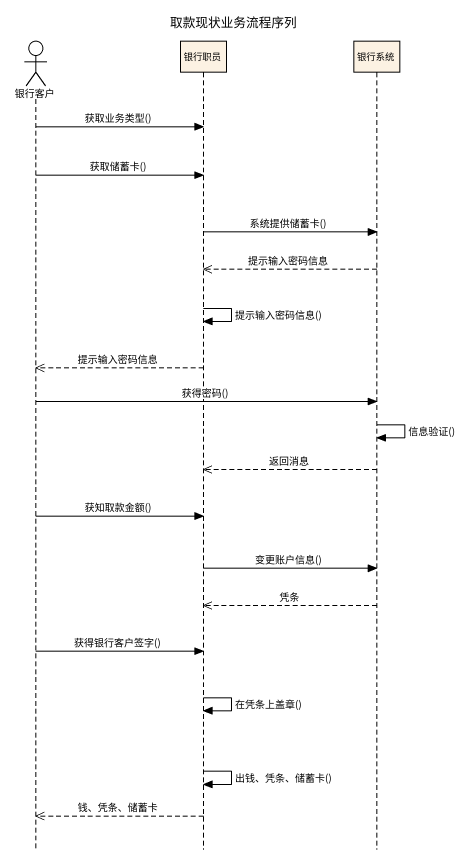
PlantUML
@startuml
title 取款现状业务流程序列
hide footbox
actor 银行客户
participant 银行职员
participant 银行系统

银行客户 -> 银行职员 : 获取业务类型()
银行客户 -> 银行职员 : 获取储蓄卡()
银行职员 -> 银行系统 : 系统提供储蓄卡()
银行系统 -->> 银行职员 : 提示输入密码信息
银行职员 -> 银行职员 : 提示输入密码信息()
银行职员 -->> 银行客户 : 提示输入密码信息
银行客户 -> 银行系统 : 获得密码()
银行系统 -> 银行系统 : 信息验证()
银行系统 -->> 银行职员 : 返回消息
银行客户 -> 银行职员 : 获知取款金额()
银行职员 -> 银行系统 : 变更账户信息()
银行系统 -->> 银行职员 : 凭条
银行客户 -> 银行职员 : 获得银行客户签字()
银行职员 -> 银行职员 : 在凭条上盖章()
银行职员 -> 银行职员 : 出钱、凭条、储蓄卡()
银行职员 -->> 银行客户 : 钱、凭条、储蓄卡
@enduml
